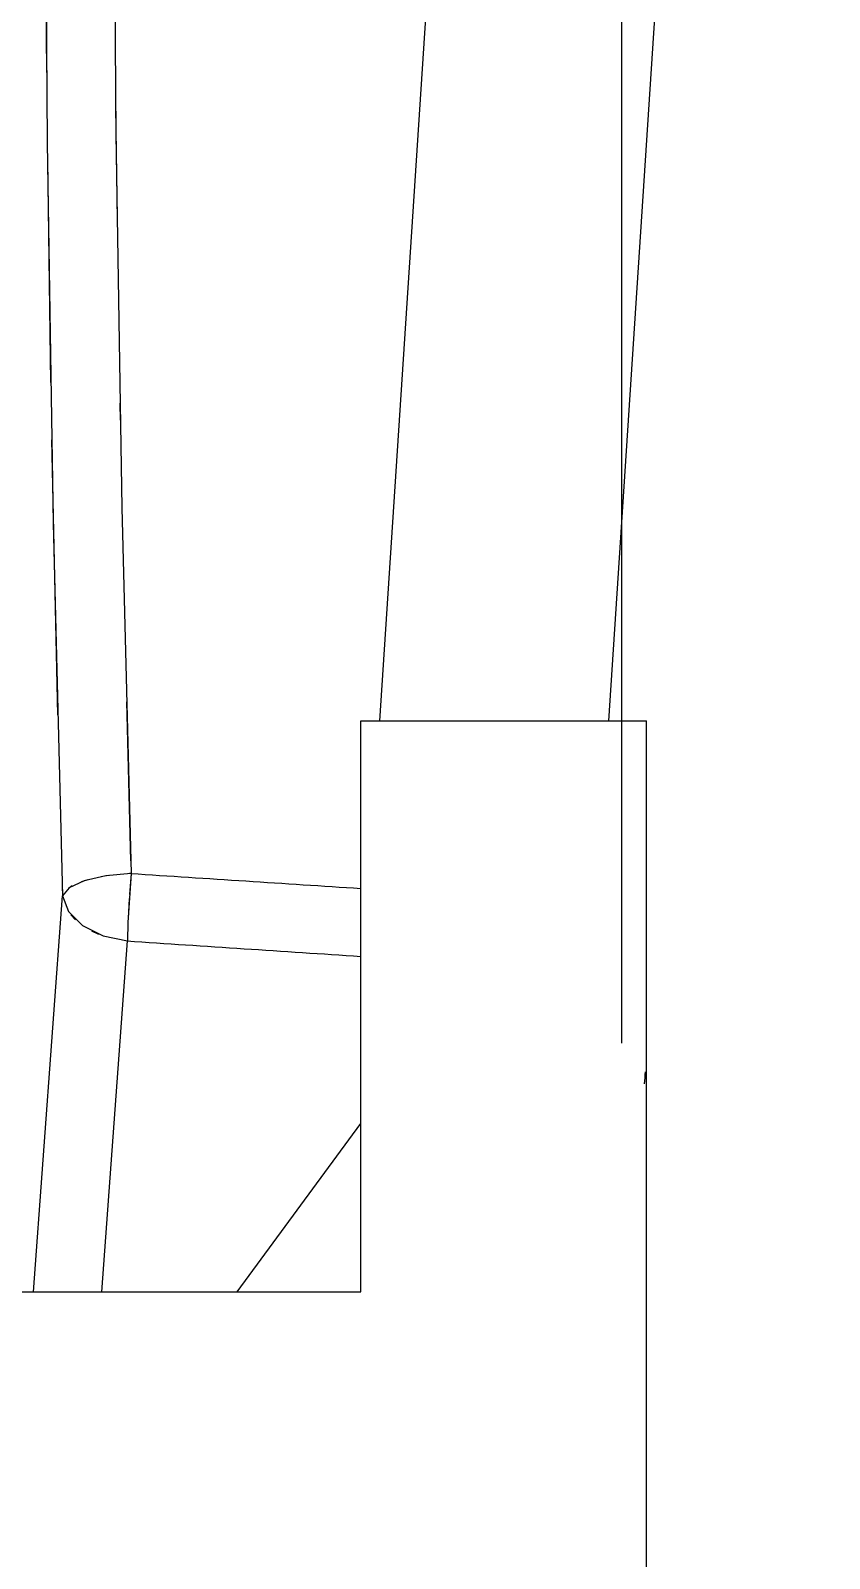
# Model space of a CAD drawing. Extents: x 33214 to 95067, y 8279 to 51908.
# Drawn here: x 43761.1 to 43817.1, y 22005.9 to 22112.9 of the extents above; entities that cross this region are included whole.
import ezdxf

# ---------------------------------------------------------------- set-up
doc = ezdxf.new("R2010")
doc.units = 0
doc.header["$LTSCALE"] = 300
doc.header["$MEASUREMENT"] = 0
doc.linetypes.add('SNT-025', pattern=[0.74, 0.4, -0.17, 0, -0.17])
doc.layers.get('0').update_dxf_attribs({"linetype": 'CONTINUOUS'})
doc.layers.add('GENERATORSETT', color=1, linetype='CONTINUOUS')
doc.layers.add('S0CO1', color=1, linetype='CONTINUOUS')

# ---------------------------------------------------------------- blocks, each defined once
blk = doc.blocks.new('A$C64097268')
blk.add_line((11000, -100), (11000, 100))
blk = doc.blocks.new('GENERATOR-CENTER')
at = {"layer": 'GENERATORSETT'}
for p, q in [((-1442.15, -77.43), (-1412.9, 368.88)), ((-1426.12, -77.43), (-1396.94, 367.84)), ((-1465.62, -9.94), (-1465.43, -36.94)), ((-1460.82, -9.77), (-1460.62, -36.29)), ((-1465.59, -17.13), (-1465.48, -32)), ((-1460.64, -34.41), (-1460.54, -42.38)), ((-1460.62, -36.29), (-1460.2, -62.49)), ((-1465.43, -36.94), (-1465.01, -63.6)), ((-1465.41, -38.11), (-1465.19, -53.73)), ((-1465.23, -50.73), (-1465.22, -50.73)), ((-1465.23, -50.73), (-1465.22, -50.73)), ((-1460.34, -55.17), (-1460.32, -56.36)), ((-1465.12, -57.73), (-1464.71, -77.01)), ((-1460.2, -62.49), (-1459.56, -88.12)), ((-1465.01, -63.6), (-1464.37, -89.68)), ((-1459.89, -76.09), (-1459.59, -87.23)), ((-1443.47, -77.43), (-1423.47, -77.43)), ((-1443.47, -117.43), (-1443.47, -77.43)), ((-1423.47, -177.43), (-1423.47, -77.43)), ((-1462.84, -88.63), (-1463.9, -89.12)), ((-1462.59, -88.56), (-1463.02, -88.7)), ((-1461.33, -88.28), (-1462.84, -88.63)), ((-1461.16, -88.26), (-1461.66, -88.34)), ((-1459.56, -88.12), (-1461.33, -88.28)), ((-1459.56, -88.12), (-1459.78, -91.54)), ((-1459.56, -88.12), (-1459.68, -88.12)), ((-1459.56, -88.12), (-1459.68, -89.6)), ((-1466.38, -117.43), (-1464.37, -89.68)), ((-1464.39, -89.02), (-1464.37, -89.68)), ((-1463.9, -89.12), (-1464.37, -89.68)), ((-1464.37, -89.68), (-1464.37, -89.68)), ((-1464.37, -89.68), (-1463.95, -90.79)), ((-1463.69, -88.99), (-1463.95, -89.16)), ((-1459.69, -89.87), (-1459.77, -91.29)), ((-1463.95, -90.79), (-1462.95, -91.76)), ((-1463.78, -91.02), (-1463.44, -91.37)), ((-1462.95, -91.76), (-1461.52, -92.48)), ((-1459.78, -91.54), (-1459.82, -92.84)), ((-1459.78, -91.54), (-1459.82, -92.84)), ((-1462.34, -92.13), (-1461.83, -92.36)), ((-1461.61, -117.43), (-1459.82, -92.84)), ((-1461.52, -92.48), (-1459.82, -92.84)), ((-1452.14, -117.43), (-1443.47, -105.64)), ((-1483.47, -117.43), (-1443.47, -117.43))]:
    blk.add_line(p, q, dxfattribs=at)
for centre, radius, start, end in [((1620.51, 47281.66), 47469.81, 266.27975, 266.299216), ((1678.79, 47193.92), 47390.81, 266.202616, 266.222432), ((-1009.52, -136.89), 415.51, 175.1845, 175.3023)]:
    blk.add_arc(centre, radius, start, end, dxfattribs=at)

msp = doc.modelspace()

# ---------------------------------------------------------------- block references
at = {"layer": 'GENERATORSETT', "linetype": 'SNT-025'}
msp.add_blockref('GENERATOR-CENTER', (45227.74, 22141.98), dxfattribs=at)
at = {"layer": 'S0CO1'}
msp.add_blockref('A$C64097268', (32802.55, 22141.98), dxfattribs=at)

doc.saveas('drawing.dxf')
